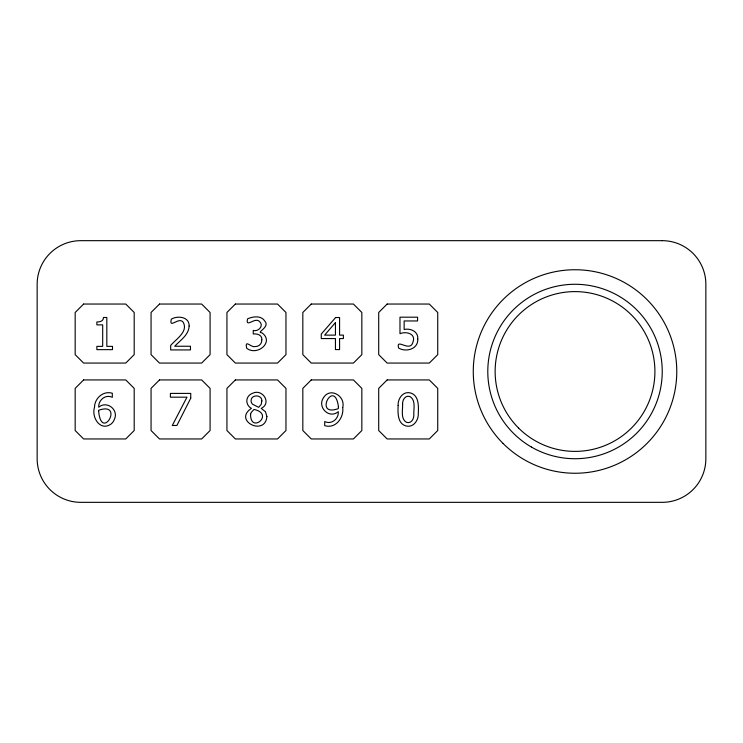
<?xml version="1.0" encoding="UTF-8"?>
<svg xmlns="http://www.w3.org/2000/svg" width="743" height="743" viewBox="0 0 743 743"><rect width="100%" height="100%" fill="white"/><g stroke="black" fill="none" stroke-linecap="round" stroke-linejoin="round"><path stroke-width="1.11" d="M98.633 411.176C101.596 442.484 124.759 401.155 98.698 410.257L98.633 411.176M338.409 406.597L338.325 408.622C312.97 417.78 334.359 377.295 338.409 406.597M398.127 405.418C397.867 412.467 397.301 423.371 405.743 425.878C413.377 428.061 418.634 420.324 418.309 413.452C418.578 406.402 419.098 395.545 410.693 393.01C403.068 390.818 397.784 398.536 398.127 405.418M402.576 403.82C402.975 409.672 400.282 418.801 406.542 422.358C411.055 423.872 413.925 419.108 413.842 415.17C413.452 409.3 416.136 400.068 409.857 396.521C405.306 395.025 402.455 399.864 402.576 403.82M94.5 407.378C91.324 416.999 99.868 431.274 110.54 424.402A10.198 10.198 0 0 0 114.273 419.609C119.14 409.932 106.983 400.189 98.698 407.201C98.28 400.096 105.534 393.948 112.314 397.338L112.314 393.223C103.258 390.474 94.547 398.294 94.5 407.378M342.737 407.526C344 417.668 335.697 429.055 324.71 425.655L324.71 421.541C331.489 424.931 338.873 418.866 338.297 411.678C329 419.489 316.759 406.858 323.697 397.412C330.449 386.871 345.709 396.288 342.737 407.526M261.824 339.774C262.084 343.452 259.001 346.832 255.211 346.535C250.948 347.91 244.503 338.539 246.704 348.281C257.357 356.464 274.734 341.724 261.815 332.753C255.481 332.706 270.387 327.254 264.852 321.162C261.378 315.264 252.917 316.407 247.586 318.84C245.153 328.777 255.146 316.527 259.539 321.57C264.202 325.62 258.415 332.037 253.252 330.421L253.252 333.997C257.087 333.421 262.372 335 261.824 339.774M417.77 339.049C418.374 349.061 406.096 352.516 398.666 348.096C395.499 337.183 410.247 353.129 412.978 342.021C416.247 333.691 406.003 331.025 399.985 333.709L399.985 317.187L417.575 317.187L417.575 320.957L404.136 320.957L404.136 329.493C410.461 327.979 418.541 331.601 417.77 339.049M261.88 400.876L261.211 404.359L258.666 407.322L252.806 404.359A4.597 4.597 0 0 1 251.088 400.626C251.023 394.18 262.149 394.459 261.88 400.876M266.895 416.535C265.242 436.726 232.698 420.733 251.431 408.353C247.047 406.226 245.292 400.301 248.32 396.372A9.213 9.213 0 0 1 252.62 393.279C262.418 388.375 272.105 403.087 261.211 408.399L265.455 411.715L266.895 416.535M250.577 414.204C250.27 434.432 275.068 414.102 254.022 409.43L251.283 412.346L250.577 414.204M189.131 326.019C188.778 334.991 180.27 340.313 174.698 346.247L190.468 346.247L190.468 349.925L170.676 349.925L170.676 345.421C175.915 339.254 188.564 331.564 183.168 322.211C178.849 316.304 168.726 329.669 171.345 319.128C177.642 315.357 189.493 316.769 189.131 326.019M103.481 317.475C103.63 321.097 99.776 322.128 96.869 321.951L96.869 324.877L102.683 324.877L102.683 346.368L96.869 346.368L96.869 349.647L112.509 349.647L112.509 346.368L106.816 346.368L106.816 317.475L103.481 317.475M190.747 398.211L176.88 425.479L172.292 425.479L186.976 397.18L170.398 397.18L170.398 393.409L190.747 393.409L190.747 398.211M335.446 322.583L324.635 335.121L335.446 335.121L335.446 322.583M335.622 317.521L321.273 334.044L321.273 338.567L335.446 338.567L335.446 349.591L339.579 349.591L339.579 338.567L343.396 338.567L343.396 335.121L339.579 335.121L339.579 317.521L335.622 317.521M83.606 304.045L75.173 312.478L75.173 354.634L83.606 363.067L125.762 363.067L134.195 354.634L134.195 312.478L125.762 304.045L83.606 304.045M83.606 379.933L75.173 388.366L75.173 430.522L83.606 438.955L125.762 438.955L134.195 430.522L134.195 388.366L125.762 379.933L83.606 379.933M159.494 304.045L151.061 312.478L151.061 354.634L159.494 363.067L201.65 363.067L210.083 354.634L210.083 312.478L201.65 304.045L159.494 304.045M159.494 379.933L151.061 388.366L151.061 430.522L159.494 438.955L201.65 438.955L210.083 430.522L210.083 388.366L201.65 379.933L159.494 379.933M235.373 304.045L226.94 312.478L226.94 354.634L235.373 363.067L277.529 363.067L285.962 354.634L285.962 312.478L277.529 304.045L235.373 304.045M235.373 379.933L226.94 388.366L226.94 430.522L235.373 438.955L277.529 438.955L285.962 430.522L285.962 388.366L277.529 379.933L235.373 379.933M311.261 304.045L302.828 312.478L302.828 354.634L311.261 363.067L353.417 363.067L361.841 354.634L361.841 312.478L353.417 304.045L311.261 304.045M311.261 379.933L302.828 388.366L302.828 430.522L311.261 438.955L353.417 438.955L361.841 430.522L361.841 388.366L353.417 379.933L311.261 379.933M387.14 304.045L378.707 312.478L378.707 354.634L387.14 363.067L429.296 363.067L437.729 354.634L437.729 312.478L429.296 304.045L387.14 304.045M387.14 379.933L378.707 388.366L378.707 430.522L387.14 438.955L429.296 438.955L437.729 430.522L437.729 388.366L429.296 379.933L387.14 379.933M662.236 240.667L80.764 240.667A43.614 43.614 0 0 0 37.15 284.281L37.15 458.719A43.614 43.614 0 0 0 80.764 502.333L662.236 502.333A43.614 43.614 0 0 0 705.85 458.719L705.85 284.281A43.614 43.614 0 0 0 662.236 240.667M518.53 427.987A79.891 79.891 0 0 0 652.187 392.174A79.891 79.891 0 0 0 554.343 294.33A79.891 79.891 0 0 0 518.53 427.987M531.403 447.035A87.219 87.219 0 0 0 662.236 371.5A87.219 87.219 0 0 0 531.403 295.965A87.219 87.219 0 0 0 531.403 447.035M503.067 443.45A101.763 101.763 0 0 0 673.307 397.839A101.763 101.763 0 0 0 548.678 273.21A101.763 101.763 0 0 0 503.067 443.45"/></g></svg>
